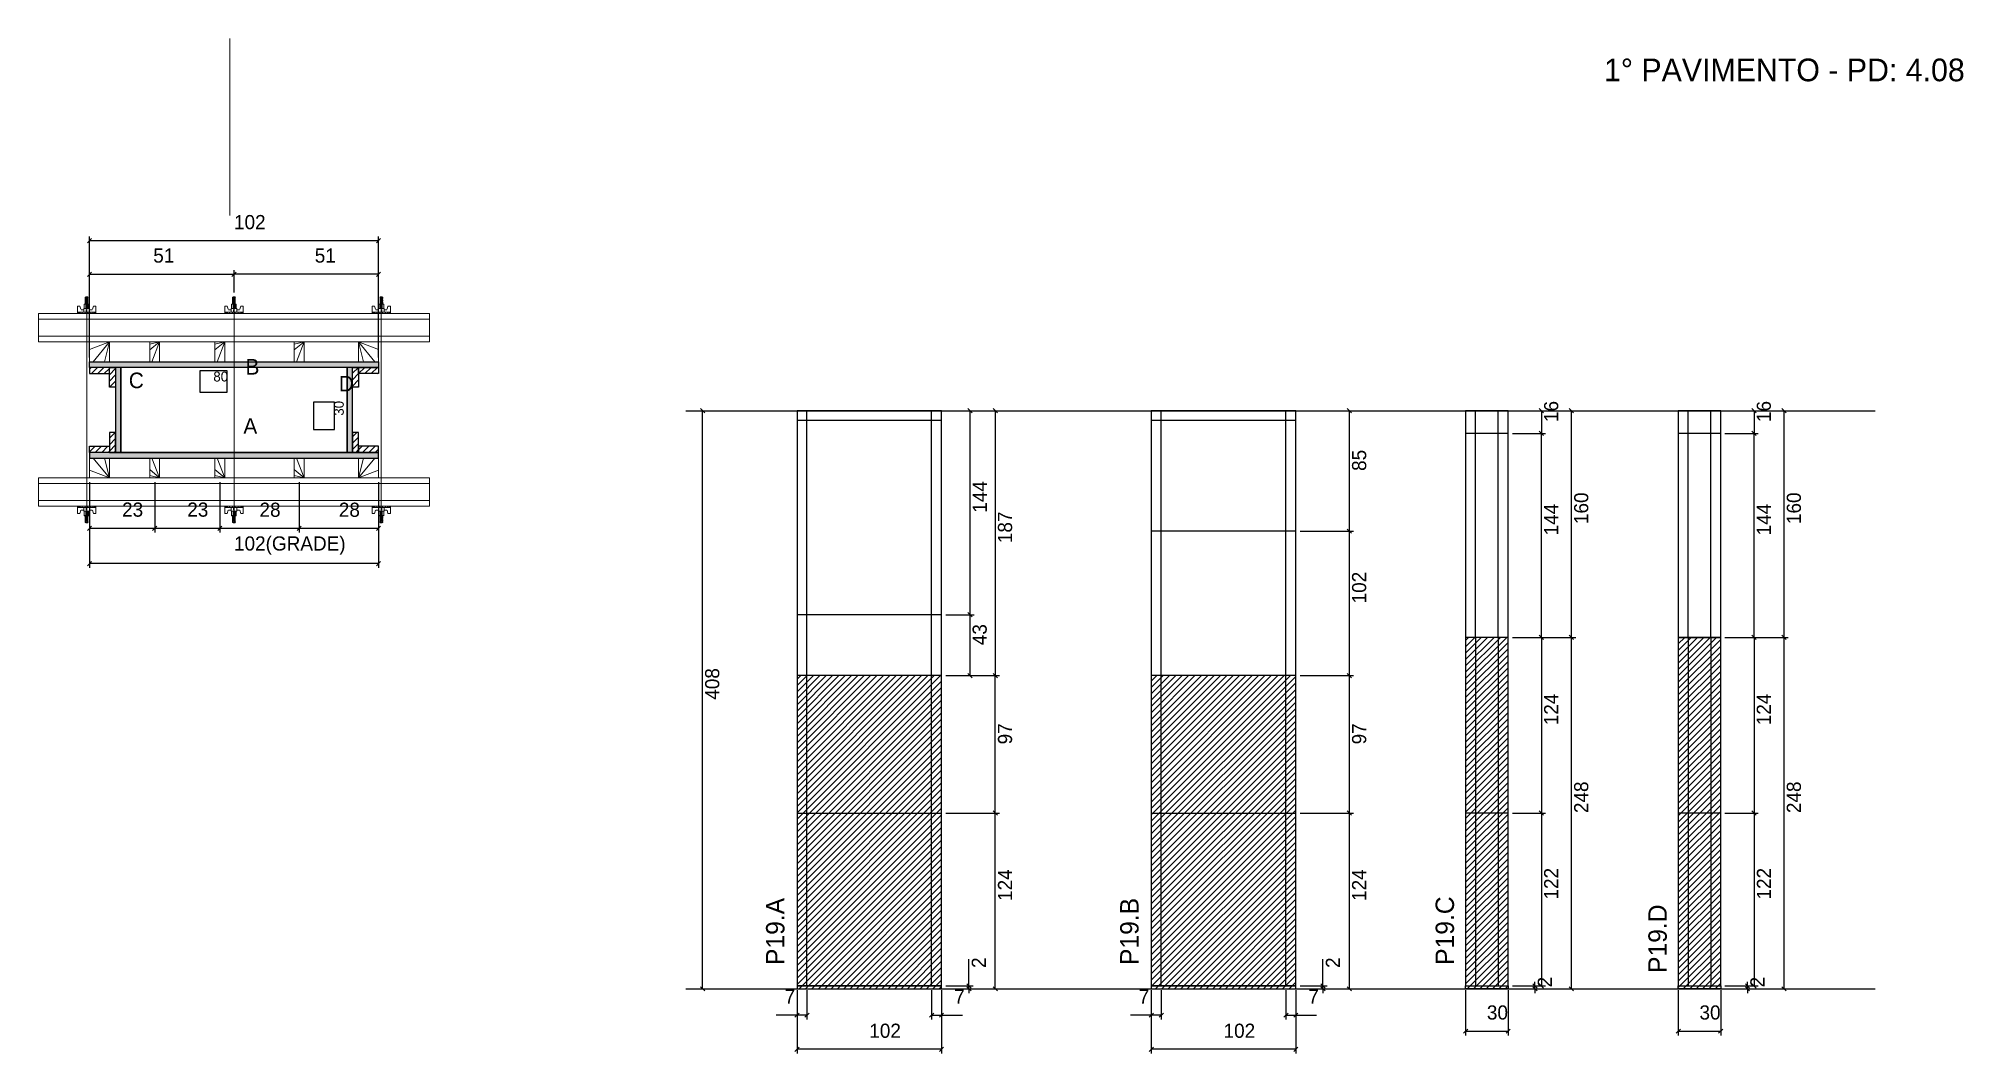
# Model space of a CAD drawing. Header units: metres. Extents: x 6286 to 7645, y 9763 to 10479.
import ezdxf

# ---------------------------------------------------------------- set-up
doc = ezdxf.new("R2010")
doc.units = ezdxf.units.M
for name, color, linetype in [('CHAPA', 7, 'Continuous'), ('COTA', 7, 'Continuous'), ('Hachura', 7, 'Continuous'), ('Madeira', 7, 'Continuous'), ('NOMENCLATURA', 7, 'Continuous'), ('Nível', 7, 'Continuous'), ('Painéis', 7, 'Continuous'), ('Perfil Metálico', 7, 'Continuous'), ('SARR_2.2x7', 7, 'Continuous'), ('SARRAFO', 7, 'Continuous'), ('Texto Seção', 7, 'Continuous'), ('TEXTO_GERAL', 7, 'Continuous')]:
    doc.layers.add(name, color=color, linetype=linetype)

msp = doc.modelspace()

# ---------------------------------------------------------------- hatches: boundary and pattern name
at = {"layer": 'Hachura'}
h = msp.add_hatch(color=7, dxfattribs=at)
h.dxf.hatch_style = 1
h.paths.add_polyline_path([(6321.7, 10247.3), (6321.7, 10251.3), (6525.7, 10251.3), (6525.7, 10247.3), (6321.7, 10247.3)])
h = msp.add_hatch(color=7, dxfattribs=at)
h.dxf.hatch_style = 1
h.paths.add_polyline_path([(6321.7, 10247.3), (6321.7, 10251.3), (6525.7, 10251.3), (6525.7, 10247.3), (6321.7, 10247.3)])
h = msp.add_hatch(dxfattribs=at)
h.set_pattern_fill('ANSI31')
h.paths.add_polyline_path([(6335.7, 10247.3), (6335.7, 10242.9), (6321.7, 10242.9), (6321.7, 10247.3), (6335.7, 10247.3)])
h = msp.add_hatch(dxfattribs=at)
h.set_pattern_fill('ANSI31')
h.paths.add_polyline_path([(6340.1, 10247.3), (6335.7, 10247.3), (6335.7, 10233.3), (6340.1, 10233.3), (6340.1, 10247.3)])
h = msp.add_hatch(color=7, dxfattribs=at)
h.dxf.hatch_style = 1
h.paths.add_polyline_path([(6343.7, 10247.3), (6340.1, 10247.3), (6340.1, 10187.3), (6343.7, 10187.3), (6343.7, 10247.3)])
h = msp.add_hatch(color=7, dxfattribs=at)
h.dxf.hatch_style = 1
h.paths.add_polyline_path([(6343.7, 10247.3), (6340.1, 10247.3), (6340.1, 10187.3), (6343.7, 10187.3), (6343.7, 10247.3)])
h = msp.add_hatch(color=7, dxfattribs=at)
h.dxf.hatch_style = 1
h.paths.add_polyline_path([(6507.3, 10247.3), (6503.7, 10247.3), (6503.7, 10187.3), (6507.3, 10187.3), (6507.3, 10247.3)])
h = msp.add_hatch(color=7, dxfattribs=at)
h.dxf.hatch_style = 1
h.paths.add_polyline_path([(6507.3, 10247.3), (6503.7, 10247.3), (6503.7, 10187.3), (6507.3, 10187.3), (6507.3, 10247.3)])
h = msp.add_hatch(dxfattribs=at)
h.set_pattern_fill('ANSI31')
h.paths.add_polyline_path([(6511.7, 10247.3), (6507.3, 10247.3), (6507.3, 10233.3), (6511.7, 10233.3), (6511.7, 10247.3)])
h = msp.add_hatch(dxfattribs=at)
h.set_pattern_fill('ANSI31')
h.paths.add_polyline_path([(6511.7, 10247.3), (6511.7, 10242.9), (6525.7, 10242.9), (6525.7, 10247.3), (6511.7, 10247.3)])
h = msp.add_hatch(dxfattribs=at)
h.set_pattern_fill('ANSI31')
h.paths.add_polyline_path([(6340.1, 10187.3), (6335.7, 10187.3), (6335.7, 10201.3), (6340.1, 10201.3), (6340.1, 10187.3)])
h = msp.add_hatch(dxfattribs=at)
h.set_pattern_fill('ANSI31')
h.paths.add_polyline_path([(6511.7, 10187.3), (6507.3, 10187.3), (6507.3, 10201.3), (6511.7, 10201.3), (6511.7, 10187.3)])
h = msp.add_hatch(dxfattribs=at)
h.set_pattern_fill('ANSI31')
h.paths.add_polyline_path([(6335.7, 10187.3), (6335.7, 10191.7), (6321.7, 10191.7), (6321.7, 10187.3), (6335.7, 10187.3)])
h = msp.add_hatch(color=7, dxfattribs=at)
h.dxf.hatch_style = 1
h.paths.add_polyline_path([(6321.7, 10187.3), (6321.7, 10183.3), (6525.7, 10183.3), (6525.7, 10187.3), (6321.7, 10187.3)])
h = msp.add_hatch(color=7, dxfattribs=at)
h.dxf.hatch_style = 1
h.paths.add_polyline_path([(6321.7, 10187.3), (6321.7, 10183.3), (6525.7, 10183.3), (6525.7, 10187.3), (6321.7, 10187.3)])
h = msp.add_hatch(dxfattribs=at)
h.set_pattern_fill('ANSI31')
h.paths.add_polyline_path([(6511.7, 10187.3), (6511.7, 10191.7), (6525.7, 10191.7), (6525.7, 10187.3), (6511.7, 10187.3)])
h = msp.add_hatch(dxfattribs=at)
h.set_pattern_fill('ANSI31')
h.paths.add_polyline_path([(7323.2, 9808.7), (7323.2, 10056.7), (7293.2, 10056.7), (7293.2, 9808.7), (7323.2, 9808.7)])
h = msp.add_hatch(dxfattribs=at)
h.set_pattern_fill('ANSI31')
h.paths.add_polyline_path([(7473.3, 9808.7), (7473.3, 10056.7), (7443.3, 10056.7), (7443.3, 9808.7), (7473.3, 9808.7)])
h = msp.add_hatch(dxfattribs=at)
h.set_pattern_fill('ANSI31')
h.paths.add_polyline_path([(6923.2, 9808.7), (6923.2, 10029.7), (6821.2, 10029.7), (6821.2, 9808.7), (6923.2, 9808.7)])
h = msp.add_hatch(dxfattribs=at)
h.set_pattern_fill('ANSI31')
h.paths.add_polyline_path([(7173.3, 9808.7), (7173.3, 10029.7), (7071.3, 10029.7), (7071.3, 9808.7), (7173.3, 9808.7)])

# ---------------------------------------------------------------- linework, layer by layer
at = {"layer": 'CHAPA', "color": 1, "lineweight": 25}
for points in [[(6321.7, 10247.3), (6321.7, 10251.3), (6525.7, 10251.3), (6525.7, 10247.3)], [(6321.7, 10247.3), (6321.7, 10251.3), (6525.7, 10251.3), (6525.7, 10247.3)], [(6343.7, 10247.3), (6340.1, 10247.3), (6340.1, 10187.3), (6343.7, 10187.3)], [(6343.7, 10247.3), (6340.1, 10247.3), (6340.1, 10187.3), (6343.7, 10187.3)], [(6507.3, 10247.3), (6503.7, 10247.3), (6503.7, 10187.3), (6507.3, 10187.3)], [(6507.3, 10247.3), (6503.7, 10247.3), (6503.7, 10187.3), (6507.3, 10187.3)], [(6321.7, 10187.3), (6321.7, 10183.3), (6525.7, 10183.3), (6525.7, 10187.3)], [(6321.7, 10187.3), (6321.7, 10183.3), (6525.7, 10183.3), (6525.7, 10187.3)]]:
    msp.add_lwpolyline(points, close=True, dxfattribs=at)
at = {"layer": 'COTA', "color": 0, "lineweight": 25}
for p, q in [((6323.2, 10338.2), (6320.2, 10335.2)), ((6524.2, 10335.2), (6527.2, 10338.2)), ((6323.2, 10314.5), (6320.2, 10311.5)), ((6425.2, 10314.5), (6422.2, 10311.5)), ((6422.2, 10311.5), (6425.2, 10314.5)), ((6524.2, 10311.5), (6527.2, 10314.5)), ((6756, 10215.2), (6753, 10218.2)), ((6944.8, 10215.2), (6941.8, 10218.2)), ((6962.6, 10215.2), (6959.6, 10218.2)), ((7212.6, 10215.2), (7209.6, 10218.2)), ((7348.2, 10215.2), (7345.2, 10218.2)), ((7369.4, 10215.2), (7366.4, 10218.2)), ((7498.3, 10215.2), (7495.3, 10218.2)), ((7519.5, 10215.2), (7516.5, 10218.2)), ((7348.2, 10199.2), (7345.2, 10202.2)), ((7345.2, 10202.2), (7348.2, 10199.2)), ((7498.3, 10199.2), (7495.3, 10202.2)), ((7495.3, 10202.2), (7498.3, 10199.2)), ((6323.2, 10135.2), (6320.2, 10132.2)), ((6366.2, 10132.2), (6369.2, 10135.2)), ((6369.2, 10135.2), (6366.2, 10132.2)), ((6412.2, 10132.2), (6415.2, 10135.2)), ((6415.2, 10135.2), (6412.2, 10132.2)), ((6468.2, 10132.2), (6471.2, 10135.2)), ((6471.2, 10135.2), (6468.2, 10132.2)), ((6524.2, 10132.2), (6527.2, 10135.2)), ((7212.6, 10130.2), (7209.6, 10133.2)), ((7209.6, 10133.2), (7212.6, 10130.2)), ((6323.2, 10110.3), (6320.2, 10107.3)), ((6524.2, 10107.3), (6527.2, 10110.3)), ((6944.8, 10071.2), (6941.8, 10074.2)), ((6941.8, 10074.2), (6944.8, 10071.2)), ((7348.2, 10055.2), (7345.2, 10058.2)), ((7345.2, 10058.2), (7348.2, 10055.2)), ((7369.4, 10055.2), (7366.4, 10058.2)), ((7366.4, 10058.2), (7369.4, 10055.2)), ((7498.3, 10055.2), (7495.3, 10058.2)), ((7495.3, 10058.2), (7498.3, 10055.2)), ((7519.5, 10055.2), (7516.5, 10058.2)), ((7516.5, 10058.2), (7519.5, 10055.2)), ((6941.8, 10031.2), (6944.8, 10028.2)), ((6962.6, 10028.2), (6959.6, 10031.2)), ((6959.6, 10031.2), (6962.6, 10028.2)), ((7212.6, 10028.2), (7209.6, 10031.2)), ((7209.6, 10031.2), (7212.6, 10028.2)), ((6959.6, 9934.2), (6962.6, 9931.2)), ((6962.6, 9931.2), (6959.6, 9934.2)), ((7209.6, 9934.2), (7212.6, 9931.2)), ((7212.6, 9931.2), (7209.6, 9934.2)), ((7345.2, 9934.2), (7348.2, 9931.2)), ((7348.2, 9931.2), (7345.2, 9934.2)), ((7495.3, 9934.2), (7498.3, 9931.2)), ((7498.3, 9931.2), (7495.3, 9934.2)), ((6941, 9812.2), (6944, 9809.2)), ((7191, 9812.2), (7194, 9809.2)), ((7340.6, 9812.2), (7343.6, 9809.2)), ((7345.2, 9812.2), (7348.2, 9809.2)), ((7490.7, 9812.2), (7493.7, 9809.2)), ((7495.3, 9812.2), (7498.3, 9809.2)), ((6753, 9810.2), (6756, 9807.2)), ((6944, 9807.2), (6941, 9810.2)), ((6959.6, 9810.2), (6962.6, 9807.2)), ((7194, 9807.2), (7191, 9810.2)), ((7209.6, 9810.2), (7212.6, 9807.2)), ((7343.6, 9807.2), (7340.6, 9810.2)), ((7366.4, 9810.2), (7369.4, 9807.2)), ((7493.7, 9807.2), (7490.7, 9810.2)), ((7516.5, 9810.2), (7519.5, 9807.2)), ((6822.7, 9791.6), (6819.7, 9788.6)), ((6826.7, 9788.6), (6829.7, 9791.6)), ((6917.7, 9791.6), (6914.7, 9788.6)), ((6921.7, 9788.6), (6924.7, 9791.6)), ((7072.8, 9791.6), (7069.8, 9788.6)), ((7076.8, 9788.6), (7079.8, 9791.6)), ((7167.8, 9791.6), (7164.8, 9788.6)), ((7171.8, 9788.6), (7174.8, 9791.6)), ((7294.7, 9780.3), (7291.7, 9777.3)), ((7321.7, 9777.3), (7324.7, 9780.3)), ((7444.8, 9780.3), (7441.8, 9777.3)), ((7471.8, 9777.3), (7474.8, 9780.3)), ((6822.7, 9767.5), (6819.7, 9764.5)), ((6921.7, 9764.5), (6924.7, 9767.5)), ((7072.8, 9767.5), (7069.8, 9764.5)), ((7171.8, 9764.5), (7174.8, 9767.5))]:
    msp.add_line(p, q, dxfattribs=at)
at = {"layer": 'COTA', "color": 241, "lineweight": 25}
for p, q in [((6321.7, 10254.3), (6321.7, 10339.7)), ((6525.7, 10336.7), (6321.7, 10336.7)), ((6525.7, 10254.3), (6525.7, 10339.7)), ((6321.7, 10288.3), (6321.7, 10316)), ((6423.7, 10300.1), (6423.7, 10316)), ((6423.7, 10300.1), (6423.7, 10316)), ((6525.7, 10288.3), (6525.7, 10316)), ((6321.7, 10313), (6423.7, 10313)), ((6525.7, 10313), (6423.7, 10313)), ((6321.7, 10166.3), (6321.7, 10105.8)), ((6321.7, 10166.3), (6321.7, 10130.7)), ((6367.7, 10166.3), (6367.7, 10130.7)), ((6367.7, 10166.3), (6367.7, 10130.7)), ((6413.7, 10166.3), (6413.7, 10130.7)), ((6413.7, 10166.3), (6413.7, 10130.7)), ((6469.7, 10166.3), (6469.7, 10130.7)), ((6469.7, 10166.3), (6469.7, 10130.7)), ((6525.7, 10166.3), (6525.7, 10105.8)), ((6525.7, 10166.3), (6525.7, 10130.7)), ((6321.7, 10133.7), (6367.7, 10133.7)), ((6367.7, 10133.7), (6413.7, 10133.7)), ((6413.7, 10133.7), (6469.7, 10133.7)), ((6469.7, 10133.7), (6525.7, 10133.7)), ((6525.7, 10108.8), (6321.7, 10108.8))]:
    msp.add_line(p, q, dxfattribs=at)
at = {"layer": 'COTA', "color": 180, "lineweight": 25}
for p, q in [((6418.8, 10244.8), (6399.5, 10244.8)), ((6399.5, 10244.8), (6399.5, 10229.8)), ((6418.8, 10229.8), (6418.8, 10244.8)), ((6399.5, 10229.8), (6418.8, 10229.8)), ((6494.7, 10222.8), (6479.7, 10222.8)), ((6479.7, 10222.8), (6479.7, 10203.5)), ((6494.7, 10203.5), (6494.7, 10222.8)), ((6479.7, 10203.5), (6494.7, 10203.5))]:
    msp.add_line(p, q, dxfattribs=at)
at = {"layer": 'COTA', "color": 4, "lineweight": 25}
for p, q in [((6745.6, 10216.7), (6757.5, 10216.7)), ((6754.5, 9808.7), (6754.5, 10216.7)), ((6926.2, 10216.7), (6946.3, 10216.7)), ((6926.2, 10216.7), (6964.1, 10216.7)), ((6943.3, 10072.7), (6943.3, 10216.7)), ((6961.1, 10216.7), (6961.1, 10029.7)), ((7176.3, 10216.7), (7214.1, 10216.7)), ((7211.1, 10131.7), (7211.1, 10216.7)), ((7326.2, 10216.7), (7349.7, 10216.7)), ((7326.2, 10216.7), (7370.9, 10216.7)), ((7346.7, 10216.7), (7346.7, 10200.7)), ((7367.9, 10056.7), (7367.9, 10216.7)), ((7476.3, 10216.7), (7499.8, 10216.7)), ((7476.3, 10216.7), (7521, 10216.7)), ((7496.8, 10216.7), (7496.8, 10200.7)), ((7518, 10056.7), (7518, 10216.7)), ((7326.2, 10200.7), (7349.7, 10200.7)), ((7326.2, 10200.7), (7349.7, 10200.7)), ((7346.7, 10056.7), (7346.7, 10200.7)), ((7476.3, 10200.7), (7499.8, 10200.7)), ((7476.3, 10200.7), (7499.8, 10200.7)), ((7496.8, 10056.7), (7496.8, 10200.7)), ((7176.3, 10131.7), (7214.1, 10131.7)), ((7176.3, 10131.7), (7214.1, 10131.7)), ((7211.1, 10029.7), (7211.1, 10131.7)), ((6926.2, 10072.7), (6946.3, 10072.7)), ((6926.2, 10072.7), (6946.3, 10072.7)), ((6943.3, 10029.7), (6943.3, 10072.7)), ((7326.2, 10056.7), (7370.9, 10056.7)), ((7326.2, 10056.7), (7349.7, 10056.7)), ((7326.2, 10056.7), (7349.7, 10056.7)), ((7326.2, 10056.7), (7370.9, 10056.7)), ((7346.7, 10056.7), (7346.7, 9932.7)), ((7367.9, 9808.7), (7367.9, 10056.7)), ((7476.3, 10056.7), (7521, 10056.7)), ((7476.3, 10056.7), (7499.8, 10056.7)), ((7476.3, 10056.7), (7499.8, 10056.7)), ((7476.3, 10056.7), (7521, 10056.7)), ((7496.8, 10056.7), (7496.8, 9932.7)), ((7518, 9808.7), (7518, 10056.7)), ((6926.2, 10029.7), (6964.1, 10029.7)), ((6926.2, 10029.7), (6946.3, 10029.7)), ((6926.2, 10029.7), (6964.1, 10029.7)), ((6961.1, 9932.7), (6961.1, 10029.7)), ((7176.3, 10029.7), (7214.1, 10029.7)), ((7176.3, 10029.7), (7214.1, 10029.7)), ((7211.1, 9932.7), (7211.1, 10029.7)), ((6926.2, 9932.7), (6964.1, 9932.7)), ((6926.2, 9932.7), (6964.1, 9932.7)), ((6961.1, 9808.7), (6961.1, 9932.7)), ((7176.3, 9932.7), (7214.1, 9932.7)), ((7176.3, 9932.7), (7214.1, 9932.7)), ((7211.1, 9808.7), (7211.1, 9932.7)), ((7326.2, 9932.7), (7349.7, 9932.7)), ((7326.2, 9932.7), (7349.7, 9932.7)), ((7346.7, 9932.7), (7346.7, 9810.7)), ((7476.3, 9932.7), (7499.8, 9932.7)), ((7476.3, 9932.7), (7499.8, 9932.7)), ((7496.8, 9932.7), (7496.8, 9810.7)), ((6942.5, 9810.7), (6942.5, 9829.5)), ((7192.5, 9810.7), (7192.5, 9829.5)), ((7342.1, 9810.7), (7342.1, 9813.7)), ((7492.2, 9810.7), (7492.2, 9813.7)), ((6745.6, 9808.7), (6757.5, 9808.7)), ((6821.2, 9807.7), (6821.2, 9763)), ((6821.2, 9805.7), (6821.2, 9787.1)), ((6828.2, 9807.7), (6828.2, 9787.1)), ((6916.2, 9807.7), (6916.2, 9787.1)), ((6923.2, 9807.7), (6923.2, 9763)), ((6923.2, 9805.7), (6923.2, 9787.1)), ((6926.2, 9810.7), (6945.5, 9810.7)), ((6926.2, 9808.7), (6945.5, 9808.7)), ((6926.2, 9808.7), (6964.1, 9808.7)), ((6942.5, 9808.7), (6942.5, 9810.7)), ((6942.5, 9808.7), (6942.5, 9805.7)), ((7071.3, 9807.7), (7071.3, 9763)), ((7071.3, 9805.7), (7071.3, 9787.1)), ((7078.3, 9807.7), (7078.3, 9787.1)), ((7166.3, 9807.7), (7166.3, 9787.1)), ((7173.3, 9807.7), (7173.3, 9763)), ((7173.3, 9805.7), (7173.3, 9787.1)), ((7176.3, 9810.7), (7195.5, 9810.7)), ((7176.3, 9808.7), (7195.5, 9808.7)), ((7176.3, 9808.7), (7214.1, 9808.7)), ((7192.5, 9808.7), (7192.5, 9810.7)), ((7192.5, 9808.7), (7192.5, 9805.7)), ((7293.2, 9807.7), (7293.2, 9775.8)), ((7323.2, 9807.7), (7323.2, 9775.8)), ((7326.2, 9810.7), (7345.1, 9810.7)), ((7326.2, 9810.7), (7349.7, 9810.7)), ((7326.2, 9808.7), (7345.1, 9808.7)), ((7326.2, 9808.7), (7370.9, 9808.7)), ((7342.1, 9808.7), (7342.1, 9810.7)), ((7342.1, 9808.7), (7342.1, 9805.7)), ((7443.3, 9807.7), (7443.3, 9775.8)), ((7473.3, 9807.7), (7473.3, 9775.8)), ((7476.3, 9810.7), (7495.2, 9810.7)), ((7476.3, 9810.7), (7499.8, 9810.7)), ((7476.3, 9808.7), (7495.2, 9808.7)), ((7476.3, 9808.7), (7521, 9808.7)), ((7492.2, 9808.7), (7492.2, 9810.7)), ((7492.2, 9808.7), (7492.2, 9805.7)), ((6821.2, 9790.1), (6806.5, 9790.1)), ((6828.2, 9790.1), (6821.2, 9790.1)), ((6916.2, 9790.1), (6923.2, 9790.1)), ((6923.2, 9790.1), (6938, 9790.1)), ((7071.3, 9790.1), (7056.5, 9790.1)), ((7078.3, 9790.1), (7071.3, 9790.1)), ((7166.3, 9790.1), (7173.3, 9790.1)), ((7173.3, 9790.1), (7188, 9790.1)), ((7293.2, 9778.8), (7323.2, 9778.8)), ((7443.3, 9778.8), (7473.3, 9778.8)), ((6923.2, 9766), (6821.2, 9766)), ((7173.3, 9766), (7071.3, 9766))]:
    msp.add_line(p, q, dxfattribs=at)
at = {"layer": 'Hachura', "color": 0, "lineweight": 9}
for p, q in [((6313.2, 10285.3), (6313.2, 10290.5)), ((6313.2, 10290.5), (6314.9, 10290.5)), ((6314.9, 10290.5), (6315.5, 10288.3)), ((6315.8, 10288), (6317.7, 10288)), ((6317.7, 10288.8), (6321.6, 10288.8)), ((6317.7, 10286.2), (6317.7, 10288.8)), ((6321.3, 10292), (6318, 10292)), ((6321.3, 10292), (6318, 10292)), ((6318, 10292), (6318, 10288.8)), ((6320.7, 10295.1), (6318.5, 10296.1)), ((6320.7, 10293.9), (6318.5, 10295)), ((6320.7, 10292.8), (6318.5, 10293.8)), ((6319.8, 10292), (6318.5, 10292.7)), ((6318.6, 10296.8), (6319, 10297.1)), ((6318.6, 10296.5), (6318.6, 10296.8)), ((6320.6, 10296.8), (6318.6, 10296.8)), ((6318.6, 10296.5), (6320.6, 10295.5)), ((6318.6, 10296.5), (6320.6, 10295.5)), ((6318.6, 10296.4), (6320.7, 10295.3)), ((6318.6, 10295.3), (6318.6, 10296)), ((6320.6, 10295), (6318.6, 10296)), ((6318.6, 10295.3), (6320.6, 10294.4)), ((6318.6, 10295.2), (6320.7, 10294.1)), ((6318.6, 10294.2), (6318.6, 10294.8)), ((6320.6, 10293.8), (6318.6, 10294.8)), ((6318.6, 10294.6), (6318.6, 10294.8)), ((6318.6, 10294.2), (6320.6, 10293.2)), ((6318.6, 10294.1), (6320.7, 10293)), ((6318.6, 10293), (6318.6, 10293.6)), ((6320.6, 10292.7), (6318.6, 10293.6)), ((6318.6, 10293), (6320.6, 10292)), ((6319.5, 10292), (6318.6, 10292.5)), ((6318.6, 10292), (6318.6, 10292.5)), ((6319, 10297.1), (6320.2, 10297.1)), ((6319, 10292), (6319, 10288.8)), ((6320.6, 10296.2), (6319.3, 10296.8)), ((6319.4, 10286.2), (6319.4, 10288.2)), ((6320.7, 10296.2), (6319.5, 10296.8)), ((6319.9, 10288.2), (6319.9, 10286.2)), ((6320.1, 10296.8), (6320.7, 10296.5)), ((6320.6, 10296.8), (6320.2, 10297.1)), ((6320.3, 10296.8), (6320.6, 10296.7)), ((6320.6, 10296.2), (6320.6, 10295.5)), ((6320.6, 10294.4), (6320.6, 10295)), ((6320.6, 10293.6), (6320.6, 10293.8)), ((6320.6, 10293.6), (6320.6, 10293.2)), ((6320.6, 10292.7), (6320.6, 10292)), ((6320.6, 10292), (6320.6, 10288.8)), ((6321.3, 10288.8), (6321.3, 10292)), ((6321.6, 10288.8), (6321.3, 10288.8)), ((6321.6, 10288.8), (6321.3, 10288.8)), ((6321.6, 10288.8), (6321.6, 10286.2)), ((6323.5, 10288), (6321.6, 10288)), ((6324.4, 10290.5), (6323.9, 10288.3)), ((6326.1, 10290.5), (6324.4, 10290.5)), ((6326.1, 10286.2), (6326.1, 10290.5)), ((6417.2, 10285.3), (6417.2, 10290.5)), ((6417.2, 10290.5), (6418.9, 10290.5)), ((6418.9, 10290.5), (6419.5, 10288.3)), ((6419.8, 10288), (6421.7, 10288)), ((6421.7, 10288.8), (6425.6, 10288.8)), ((6421.7, 10286.2), (6421.7, 10288.8)), ((6425.3, 10292), (6422, 10292)), ((6425.3, 10292), (6422, 10292)), ((6422, 10292), (6422, 10288.8)), ((6424.7, 10295.1), (6422.5, 10296.1)), ((6424.7, 10293.9), (6422.5, 10295)), ((6424.7, 10292.8), (6422.5, 10293.8)), ((6423.8, 10292), (6422.5, 10292.7)), ((6422.6, 10296.8), (6423, 10297.1)), ((6422.6, 10296.5), (6422.6, 10296.8)), ((6424.6, 10296.8), (6422.6, 10296.8)), ((6422.6, 10296.5), (6424.6, 10295.5)), ((6422.6, 10296.5), (6424.6, 10295.5)), ((6422.6, 10296.4), (6424.7, 10295.3)), ((6422.6, 10295.3), (6422.6, 10296)), ((6424.6, 10295), (6422.6, 10296)), ((6422.6, 10295.3), (6424.6, 10294.4)), ((6422.6, 10295.2), (6424.7, 10294.1)), ((6422.6, 10294.2), (6422.6, 10294.8)), ((6424.6, 10293.8), (6422.6, 10294.8)), ((6422.6, 10294.6), (6422.6, 10294.8)), ((6422.6, 10294.2), (6424.6, 10293.2)), ((6422.6, 10294.1), (6424.7, 10293)), ((6422.6, 10293), (6422.6, 10293.6)), ((6424.6, 10292.7), (6422.6, 10293.6)), ((6422.6, 10293), (6424.6, 10292)), ((6423.5, 10292), (6422.6, 10292.5)), ((6422.6, 10292), (6422.6, 10292.5)), ((6423, 10297.1), (6424.2, 10297.1)), ((6423, 10292), (6423, 10288.8)), ((6424.6, 10296.2), (6423.3, 10296.8)), ((6423.4, 10286.2), (6423.4, 10288.2)), ((6424.7, 10296.2), (6423.5, 10296.8)), ((6423.9, 10288.2), (6423.9, 10286.2)), ((6424.1, 10296.8), (6424.7, 10296.5)), ((6424.6, 10296.8), (6424.2, 10297.1)), ((6424.3, 10296.8), (6424.6, 10296.7)), ((6424.6, 10296.2), (6424.6, 10295.5)), ((6424.6, 10294.4), (6424.6, 10295)), ((6424.6, 10293.6), (6424.6, 10293.8)), ((6424.6, 10293.6), (6424.6, 10293.2)), ((6424.6, 10292.7), (6424.6, 10292)), ((6424.6, 10292), (6424.6, 10288.8)), ((6425.3, 10288.8), (6425.3, 10292)), ((6425.6, 10288.8), (6425.3, 10288.8)), ((6425.6, 10288.8), (6425.3, 10288.8)), ((6425.6, 10288.8), (6425.6, 10286.2)), ((6427.5, 10288), (6425.6, 10288)), ((6428.4, 10290.5), (6427.9, 10288.3)), ((6430.1, 10290.5), (6428.4, 10290.5)), ((6430.1, 10286.2), (6430.1, 10290.5)), ((6521.2, 10286.2), (6521.2, 10290.5)), ((6521.2, 10290.5), (6522.9, 10290.5)), ((6522.9, 10290.5), (6523.5, 10288.3)), ((6523.8, 10288), (6525.7, 10288)), ((6529.6, 10288.8), (6525.7, 10288.8)), ((6525.7, 10288.8), (6525.7, 10286.2)), ((6525.7, 10288.8), (6526, 10288.8)), ((6525.7, 10288.8), (6526, 10288.8)), ((6526, 10292), (6529.4, 10292)), ((6526, 10292), (6529.4, 10292)), ((6526, 10288.8), (6526, 10292)), ((6527.3, 10296.8), (6526.6, 10296.5)), ((6528.8, 10296.4), (6526.6, 10295.3)), ((6528.8, 10295.2), (6526.6, 10294.1)), ((6528.8, 10294.1), (6526.6, 10293)), ((6526.7, 10296.2), (6527.8, 10296.8)), ((6526.7, 10295.1), (6528.8, 10296.1)), ((6526.7, 10293.9), (6528.8, 10295)), ((6526.7, 10292.8), (6528.8, 10293.8)), ((6526.8, 10296.8), (6527.1, 10297.1)), ((6527, 10296.8), (6526.8, 10296.7)), ((6526.8, 10296.2), (6528.1, 10296.8)), ((6526.8, 10296.8), (6528.7, 10296.8)), ((6528.7, 10296.5), (6526.8, 10295.5)), ((6528.7, 10296.5), (6526.8, 10295.5)), ((6526.8, 10296.2), (6526.8, 10295.5)), ((6526.8, 10295), (6528.7, 10296)), ((6528.7, 10295.3), (6526.8, 10294.4)), ((6526.8, 10294.4), (6526.8, 10295)), ((6526.8, 10293.8), (6528.7, 10294.8)), ((6528.7, 10294.2), (6526.8, 10293.2)), ((6526.8, 10293.6), (6526.8, 10293.8)), ((6526.8, 10293.6), (6526.8, 10293.2)), ((6526.8, 10292.7), (6528.7, 10293.6)), ((6528.7, 10293), (6526.8, 10292)), ((6526.8, 10292.7), (6526.8, 10292)), ((6526.8, 10292), (6526.8, 10288.8)), ((6528.4, 10297.1), (6527.1, 10297.1)), ((6527.5, 10292), (6528.8, 10292.7)), ((6527.5, 10288.2), (6527.5, 10286.2)), ((6527.8, 10292), (6528.7, 10292.5)), ((6528, 10286.2), (6528, 10288.2)), ((6528.3, 10292), (6528.3, 10288.8)), ((6528.7, 10296.8), (6528.4, 10297.1)), ((6528.7, 10296.5), (6528.7, 10296.8)), ((6528.7, 10295.3), (6528.7, 10296)), ((6528.7, 10294.2), (6528.7, 10294.8)), ((6528.7, 10294.6), (6528.7, 10294.8)), ((6528.7, 10293), (6528.7, 10293.6)), ((6528.7, 10292), (6528.7, 10292.5)), ((6529.4, 10292), (6529.4, 10288.8)), ((6529.6, 10286.2), (6529.6, 10288.8)), ((6531.6, 10288), (6529.6, 10288)), ((6532.4, 10290.5), (6531.9, 10288.3)), ((6534.1, 10290.5), (6532.4, 10290.5)), ((6534.1, 10285.3), (6534.1, 10290.5)), ((6313.2, 10286.2), (6326.1, 10286.2)), ((6313.2, 10286.2), (6318.4, 10286.2)), ((6326.1, 10285.3), (6313.2, 10285.3)), ((6313.4, 10286.2), (6313.4, 10285.3)), ((6313.6, 10286.2), (6313.6, 10285.3)), ((6313.9, 10286.2), (6313.9, 10285.3)), ((6314.4, 10286.2), (6314.4, 10285.3)), ((6315.2, 10286.2), (6315.2, 10285.3)), ((6316.6, 10286.2), (6316.6, 10285.3)), ((6325.2, 10285.3), (6317.4, 10285.3)), ((6319.7, 10286.2), (6317.7, 10286.2)), ((6318.4, 10286.2), (6319, 10286.2)), ((6318.7, 10285.9), (6318.7, 10286.1)), ((6318.7, 10285.5), (6318.7, 10285.9)), ((6319.7, 10286.2), (6319.7, 10285.3)), ((6320.6, 10286.1), (6320.6, 10285.7)), ((6322.7, 10286.2), (6322.7, 10285.3)), ((6324.1, 10286.2), (6324.1, 10285.3)), ((6325, 10286.2), (6325, 10285.3)), ((6325.4, 10286.2), (6325.4, 10285.3)), ((6325.8, 10286.2), (6325.8, 10285.3)), ((6326, 10286.2), (6326, 10285.3)), ((6326.1, 10286.2), (6326.1, 10285.3)), ((6417.2, 10286.2), (6430.1, 10286.2)), ((6417.2, 10286.2), (6422.4, 10286.2)), ((6430.1, 10285.3), (6417.2, 10285.3)), ((6417.4, 10286.2), (6417.4, 10285.3)), ((6417.6, 10286.2), (6417.6, 10285.3)), ((6417.9, 10286.2), (6417.9, 10285.3)), ((6418.4, 10286.2), (6418.4, 10285.3)), ((6419.2, 10286.2), (6419.2, 10285.3)), ((6420.6, 10286.2), (6420.6, 10285.3)), ((6429.2, 10285.3), (6421.4, 10285.3)), ((6423.7, 10286.2), (6421.7, 10286.2)), ((6422.4, 10286.2), (6423, 10286.2)), ((6422.7, 10285.9), (6422.7, 10286.1)), ((6422.7, 10285.5), (6422.7, 10285.9)), ((6423.7, 10286.2), (6423.7, 10285.3)), ((6424.6, 10286.1), (6424.6, 10285.7)), ((6426.7, 10286.2), (6426.7, 10285.3)), ((6428.1, 10286.2), (6428.1, 10285.3)), ((6429, 10286.2), (6429, 10285.3)), ((6429.4, 10286.2), (6429.4, 10285.3)), ((6429.8, 10286.2), (6429.8, 10285.3)), ((6430, 10286.2), (6430, 10285.3)), ((6430.1, 10286.2), (6430.1, 10285.3)), ((6534.1, 10286.2), (6521.2, 10286.2)), ((6521.2, 10286.2), (6521.2, 10285.3)), ((6521.2, 10285.3), (6534.1, 10285.3)), ((6521.4, 10286.2), (6521.4, 10285.3)), ((6521.6, 10286.2), (6521.6, 10285.3)), ((6521.9, 10286.2), (6521.9, 10285.3)), ((6522.2, 10285.3), (6530, 10285.3)), ((6522.4, 10286.2), (6522.4, 10285.3)), ((6523.2, 10286.2), (6523.2, 10285.3)), ((6524.6, 10286.2), (6524.6, 10285.3)), ((6526.7, 10286.1), (6526.7, 10285.7)), ((6527.7, 10286.2), (6529.6, 10286.2)), ((6527.7, 10286.2), (6527.7, 10285.3)), ((6529, 10286.2), (6528.3, 10286.2)), ((6528.6, 10285.9), (6528.6, 10286.1)), ((6528.6, 10285.5), (6528.6, 10285.9)), ((6534.1, 10286.2), (6529, 10286.2)), ((6530.7, 10286.2), (6530.7, 10285.3)), ((6532.1, 10286.2), (6532.1, 10285.3)), ((6533, 10286.2), (6533, 10285.3)), ((6533.4, 10286.2), (6533.4, 10285.3)), ((6533.8, 10286.2), (6533.8, 10285.3)), ((6534, 10286.2), (6534, 10285.3)), ((6326.1, 10149.3), (6313.2, 10149.3)), ((6313.2, 10149.3), (6313.2, 10144.2)), ((6313.2, 10148.4), (6326.1, 10148.4)), ((6313.2, 10148.4), (6318.4, 10148.4)), ((6313.2, 10144.2), (6314.9, 10144.2)), ((6313.4, 10148.4), (6313.4, 10149.3)), ((6313.6, 10148.4), (6313.6, 10149.3)), ((6313.9, 10148.4), (6313.9, 10149.3)), ((6314.4, 10148.4), (6314.4, 10149.3)), ((6314.9, 10144.2), (6315.5, 10146.4)), ((6315.2, 10148.4), (6315.2, 10149.3)), ((6315.8, 10146.6), (6317.7, 10146.6)), ((6316.6, 10148.4), (6316.6, 10149.3)), ((6325.2, 10149.3), (6317.4, 10149.3)), ((6319.7, 10148.4), (6317.7, 10148.4)), ((6317.7, 10148.4), (6317.7, 10145.8)), ((6317.7, 10145.8), (6321.6, 10145.8)), ((6318, 10142.6), (6318, 10145.8)), ((6321.3, 10142.7), (6318, 10142.7)), ((6321.3, 10142.6), (6318, 10142.6)), ((6318.4, 10148.4), (6319, 10148.4)), ((6319.8, 10142.6), (6318.5, 10142)), ((6320.7, 10141.9), (6318.5, 10140.8)), ((6320.7, 10140.7), (6318.5, 10139.7)), ((6320.7, 10139.6), (6318.5, 10138.5)), ((6318.6, 10141.6), (6320.6, 10142.6)), ((6319.5, 10142.6), (6318.6, 10142.2)), ((6318.6, 10142.6), (6318.6, 10142.2)), ((6320.6, 10142), (6318.6, 10141)), ((6318.6, 10140.6), (6320.7, 10141.7)), ((6318.6, 10141.6), (6318.6, 10141)), ((6318.6, 10140.5), (6320.6, 10141.5)), ((6320.6, 10140.8), (6318.6, 10139.8)), ((6318.6, 10140.5), (6318.6, 10139.8)), ((6318.6, 10139.4), (6320.7, 10140.5)), ((6318.6, 10139.3), (6320.6, 10140.3)), ((6318.6, 10140.1), (6318.6, 10139.8)), ((6320.6, 10139.6), (6318.6, 10138.7)), ((6318.6, 10139.3), (6318.6, 10138.7)), ((6318.6, 10138.3), (6320.7, 10139.3)), ((6318.6, 10138.2), (6320.6, 10139.1)), ((6318.6, 10138.2), (6320.6, 10139.1)), ((6318.7, 10149.2), (6318.7, 10148.7)), ((6318.7, 10148.7), (6318.7, 10148.5)), ((6319, 10142.6), (6319, 10145.8)), ((6320.6, 10138.5), (6319.3, 10137.8)), ((6319.4, 10148.4), (6319.4, 10146.4)), ((6320.7, 10138.4), (6319.5, 10137.8)), ((6319.7, 10148.4), (6319.7, 10149.3)), ((6319.9, 10146.4), (6319.9, 10148.4)), ((6320.6, 10148.5), (6320.6, 10149)), ((6320.6, 10142.6), (6320.6, 10145.8)), ((6320.6, 10142), (6320.6, 10142.6)), ((6320.6, 10141), (6320.6, 10141.5)), ((6320.6, 10141), (6320.6, 10140.8)), ((6320.6, 10140.3), (6320.6, 10139.6)), ((6320.6, 10138.5), (6320.6, 10139.1)), ((6321.3, 10145.8), (6321.3, 10142.6)), ((6321.6, 10145.8), (6321.3, 10145.8)), ((6321.6, 10145.8), (6321.3, 10145.8)), ((6321.6, 10145.8), (6321.6, 10148.4)), ((6323.5, 10146.6), (6321.6, 10146.6)), ((6322.7, 10148.4), (6322.7, 10149.3)), ((6324.4, 10144.2), (6323.9, 10146.4)), ((6324.1, 10148.4), (6324.1, 10149.3)), ((6326.1, 10144.2), (6324.4, 10144.2)), ((6325, 10148.4), (6325, 10149.3)), ((6325.4, 10148.4), (6325.4, 10149.3)), ((6325.8, 10148.4), (6325.8, 10149.3)), ((6326, 10148.4), (6326, 10149.3)), ((6326.1, 10148.4), (6326.1, 10149.3)), ((6326.1, 10148.4), (6326.1, 10144.2)), ((6430.1, 10149.3), (6417.2, 10149.3)), ((6417.2, 10149.3), (6417.2, 10144.2)), ((6417.2, 10148.4), (6430.1, 10148.4)), ((6417.2, 10148.4), (6422.4, 10148.4)), ((6417.2, 10144.2), (6418.9, 10144.2)), ((6417.4, 10148.4), (6417.4, 10149.3)), ((6417.6, 10148.4), (6417.6, 10149.3)), ((6417.9, 10148.4), (6417.9, 10149.3)), ((6418.4, 10148.4), (6418.4, 10149.3)), ((6418.9, 10144.2), (6419.5, 10146.4)), ((6419.2, 10148.4), (6419.2, 10149.3)), ((6419.8, 10146.6), (6421.7, 10146.6)), ((6420.6, 10148.4), (6420.6, 10149.3)), ((6429.2, 10149.3), (6421.4, 10149.3)), ((6423.7, 10148.4), (6421.7, 10148.4)), ((6421.7, 10148.4), (6421.7, 10145.8)), ((6421.7, 10145.8), (6425.6, 10145.8)), ((6422, 10142.6), (6422, 10145.8)), ((6425.3, 10142.7), (6422, 10142.7)), ((6425.3, 10142.6), (6422, 10142.6)), ((6422.4, 10148.4), (6423, 10148.4)), ((6423.8, 10142.6), (6422.5, 10142)), ((6424.7, 10141.9), (6422.5, 10140.8)), ((6424.7, 10140.7), (6422.5, 10139.7)), ((6424.7, 10139.6), (6422.5, 10138.5)), ((6422.6, 10141.6), (6424.6, 10142.6)), ((6423.5, 10142.6), (6422.6, 10142.2)), ((6422.6, 10142.6), (6422.6, 10142.2)), ((6424.6, 10142), (6422.6, 10141)), ((6422.6, 10140.6), (6424.7, 10141.7)), ((6422.6, 10141.6), (6422.6, 10141)), ((6422.6, 10140.5), (6424.6, 10141.5)), ((6424.6, 10140.8), (6422.6, 10139.8)), ((6422.6, 10140.5), (6422.6, 10139.8)), ((6422.6, 10139.4), (6424.7, 10140.5)), ((6422.6, 10139.3), (6424.6, 10140.3)), ((6422.6, 10140.1), (6422.6, 10139.8)), ((6424.6, 10139.6), (6422.6, 10138.7)), ((6422.6, 10139.3), (6422.6, 10138.7)), ((6422.6, 10138.3), (6424.7, 10139.3)), ((6422.6, 10138.2), (6424.6, 10139.1)), ((6422.6, 10138.2), (6424.6, 10139.1)), ((6422.7, 10149.2), (6422.7, 10148.7)), ((6422.7, 10148.7), (6422.7, 10148.5)), ((6423, 10142.6), (6423, 10145.8)), ((6424.6, 10138.5), (6423.3, 10137.8)), ((6423.4, 10148.4), (6423.4, 10146.4)), ((6424.7, 10138.4), (6423.5, 10137.8)), ((6423.7, 10148.4), (6423.7, 10149.3)), ((6423.9, 10146.4), (6423.9, 10148.4)), ((6424.6, 10148.5), (6424.6, 10149)), ((6424.6, 10142.6), (6424.6, 10145.8)), ((6424.6, 10142), (6424.6, 10142.6)), ((6424.6, 10141), (6424.6, 10141.5)), ((6424.6, 10141), (6424.6, 10140.8)), ((6424.6, 10140.3), (6424.6, 10139.6)), ((6424.6, 10138.5), (6424.6, 10139.1)), ((6425.3, 10145.8), (6425.3, 10142.6)), ((6425.6, 10145.8), (6425.3, 10145.8)), ((6425.6, 10145.8), (6425.3, 10145.8)), ((6425.6, 10145.8), (6425.6, 10148.4)), ((6427.5, 10146.6), (6425.6, 10146.6)), ((6426.7, 10148.4), (6426.7, 10149.3)), ((6428.4, 10144.2), (6427.9, 10146.4)), ((6428.1, 10148.4), (6428.1, 10149.3)), ((6430.1, 10144.2), (6428.4, 10144.2)), ((6429, 10148.4), (6429, 10149.3)), ((6429.4, 10148.4), (6429.4, 10149.3)), ((6429.8, 10148.4), (6429.8, 10149.3)), ((6430, 10148.4), (6430, 10149.3)), ((6430.1, 10148.4), (6430.1, 10149.3)), ((6430.1, 10148.4), (6430.1, 10144.2)), ((6521.2, 10149.3), (6534.1, 10149.3)), ((6521.2, 10148.4), (6521.2, 10149.3)), ((6534.1, 10148.4), (6521.2, 10148.4)), ((6521.2, 10148.4), (6521.2, 10144.2)), ((6521.2, 10144.2), (6522.9, 10144.2)), ((6521.4, 10148.4), (6521.4, 10149.3)), ((6521.6, 10148.4), (6521.6, 10149.3)), ((6521.9, 10148.4), (6521.9, 10149.3)), ((6522.2, 10149.3), (6530, 10149.3)), ((6522.4, 10148.4), (6522.4, 10149.3)), ((6522.9, 10144.2), (6523.5, 10146.4)), ((6523.2, 10148.4), (6523.2, 10149.3)), ((6523.8, 10146.6), (6525.7, 10146.6)), ((6524.6, 10148.4), (6524.6, 10149.3)), ((6525.7, 10145.8), (6525.7, 10148.4)), ((6529.6, 10145.8), (6525.7, 10145.8)), ((6525.7, 10145.8), (6526, 10145.8)), ((6525.7, 10145.8), (6526, 10145.8)), ((6526, 10145.8), (6526, 10142.6)), ((6526, 10142.7), (6529.4, 10142.7)), ((6526, 10142.6), (6529.4, 10142.6)), ((6528.8, 10140.6), (6526.6, 10141.7)), ((6528.8, 10139.4), (6526.6, 10140.5)), ((6528.8, 10138.3), (6526.6, 10139.3)), ((6526.7, 10148.5), (6526.7, 10149)), ((6526.7, 10141.9), (6528.8, 10140.8)), ((6526.7, 10140.7), (6528.8, 10139.7)), ((6526.7, 10139.6), (6528.8, 10138.5)), ((6526.7, 10138.4), (6527.8, 10137.8)), ((6526.8, 10142.6), (6526.8, 10145.8)), ((6526.8, 10142), (6526.8, 10142.6)), ((6528.7, 10141.6), (6526.8, 10142.6)), ((6526.8, 10142), (6528.7, 10141)), ((6526.8, 10141), (6526.8, 10141.5)), ((6528.7, 10140.5), (6526.8, 10141.5)), ((6526.8, 10141), (6526.8, 10140.8)), ((6526.8, 10140.8), (6528.7, 10139.8)), ((6526.8, 10140.3), (6526.8, 10139.6)), ((6528.7, 10139.3), (6526.8, 10140.3)), ((6526.8, 10139.6), (6528.7, 10138.7)), ((6528.7, 10138.2), (6526.8, 10139.1)), ((6526.8, 10138.5), (6526.8, 10139.1)), ((6528.7, 10138.2), (6526.8, 10139.1)), ((6526.8, 10138.5), (6528.1, 10137.8)), ((6527.5, 10146.4), (6527.5, 10148.4)), ((6527.5, 10142.6), (6528.8, 10142)), ((6527.7, 10148.4), (6527.7, 10149.3)), ((6527.7, 10148.4), (6529.6, 10148.4)), ((6527.8, 10142.6), (6528.7, 10142.2)), ((6528, 10148.4), (6528, 10146.4)), ((6529, 10148.4), (6528.3, 10148.4)), ((6528.3, 10142.6), (6528.3, 10145.8)), ((6528.6, 10149.2), (6528.6, 10148.7)), ((6528.6, 10148.7), (6528.6, 10148.5)), ((6528.7, 10142.6), (6528.7, 10142.2)), ((6528.7, 10141.6), (6528.7, 10141)), ((6528.7, 10140.5), (6528.7, 10139.8)), ((6528.7, 10140.1), (6528.7, 10139.8)), ((6528.7, 10139.3), (6528.7, 10138.7)), ((6534.1, 10148.4), (6529, 10148.4)), ((6529.4, 10142.6), (6529.4, 10145.8)), ((6529.6, 10148.4), (6529.6, 10145.8)), ((6531.6, 10146.6), (6529.6, 10146.6)), ((6530.7, 10148.4), (6530.7, 10149.3)), ((6532.4, 10144.2), (6531.9, 10146.4)), ((6532.1, 10148.4), (6532.1, 10149.3)), ((6534.1, 10144.2), (6532.4, 10144.2)), ((6533, 10148.4), (6533, 10149.3)), ((6533.4, 10148.4), (6533.4, 10149.3)), ((6533.8, 10148.4), (6533.8, 10149.3)), ((6534, 10148.4), (6534, 10149.3)), ((6534.1, 10149.3), (6534.1, 10144.2)), ((6318.6, 10138.2), (6318.6, 10137.8)), ((6318.6, 10137.8), (6319, 10137.5)), ((6320.6, 10137.8), (6318.6, 10137.8)), ((6319, 10137.5), (6320.2, 10137.5)), ((6320.1, 10137.8), (6320.7, 10138.2)), ((6320.6, 10137.8), (6320.2, 10137.5)), ((6320.3, 10137.8), (6320.6, 10138)), ((6422.6, 10138.2), (6422.6, 10137.8)), ((6422.6, 10137.8), (6423, 10137.5)), ((6424.6, 10137.8), (6422.6, 10137.8)), ((6423, 10137.5), (6424.2, 10137.5)), ((6424.1, 10137.8), (6424.7, 10138.2)), ((6424.6, 10137.8), (6424.2, 10137.5)), ((6424.3, 10137.8), (6424.6, 10138)), ((6527.3, 10137.8), (6526.6, 10138.2)), ((6527, 10137.8), (6526.8, 10138)), ((6526.8, 10137.8), (6527.1, 10137.5)), ((6526.8, 10137.8), (6528.7, 10137.8)), ((6528.4, 10137.5), (6527.1, 10137.5)), ((6528.7, 10137.8), (6528.4, 10137.5)), ((6528.7, 10138.2), (6528.7, 10137.8))]:
    msp.add_line(p, q, dxfattribs=at)
at = {"layer": 'Hachura', "color": 251, "lineweight": 9}
for p, q in [((6319.7, 10296.1), (6319.7, 10142.3)), ((6423.7, 10296.1), (6423.7, 10142.3)), ((6527.7, 10296.1), (6527.7, 10142.3))]:
    msp.add_line(p, q, dxfattribs=at)
at = {"layer": 'Madeira', "color": 126, "lineweight": 18}
for p, q in [((6335.7, 10265.3), (6321.7, 10259.9)), ((6335.7, 10265.3), (6324.2, 10251.3)), ((6335.7, 10265.3), (6332.2, 10251.3)), ((6371.2, 10265.3), (6364.2, 10259.6)), ((6371.2, 10265.3), (6364.2, 10263.6)), ((6371.2, 10265.3), (6365.7, 10251.3)), ((6417.2, 10265.3), (6410.2, 10259.6)), ((6417.2, 10265.3), (6410.2, 10263.6)), ((6417.2, 10265.3), (6411.7, 10251.3)), ((6473.2, 10265.3), (6466.2, 10259.6)), ((6473.2, 10265.3), (6466.2, 10263.6)), ((6473.2, 10265.3), (6467.7, 10251.3)), ((6511.7, 10265.3), (6523.2, 10251.3)), ((6511.7, 10265.3), (6515.2, 10251.3)), ((6511.7, 10265.3), (6525.7, 10259.9)), ((6335.7, 10169.3), (6324.2, 10183.3)), ((6335.7, 10169.3), (6332.2, 10183.3)), ((6371.2, 10169.3), (6365.7, 10183.3)), ((6417.2, 10169.3), (6411.7, 10183.3)), ((6473.2, 10169.3), (6467.7, 10183.3)), ((6511.7, 10169.3), (6523.2, 10183.3)), ((6511.7, 10169.3), (6515.2, 10183.3)), ((6335.7, 10169.3), (6321.7, 10174.7)), ((6371.2, 10169.3), (6364.2, 10175.1)), ((6371.2, 10169.3), (6364.2, 10171)), ((6417.2, 10169.3), (6410.2, 10175.1)), ((6417.2, 10169.3), (6410.2, 10171)), ((6473.2, 10169.3), (6466.2, 10175.1)), ((6473.2, 10169.3), (6466.2, 10171)), ((6511.7, 10169.3), (6525.7, 10174.7))]:
    msp.add_line(p, q, dxfattribs=at)
for points in [[(6525.7, 10265.3), (6525.7, 10251.3), (6321.7, 10251.3), (6321.7, 10265.3)], [(6335.7, 10265.3), (6335.7, 10251.3), (6321.7, 10251.3), (6321.7, 10265.3)], [(6371.2, 10265.3), (6364.2, 10265.3), (6364.2, 10251.3), (6371.2, 10251.3)], [(6417.2, 10265.3), (6410.2, 10265.3), (6410.2, 10251.3), (6417.2, 10251.3)], [(6473.2, 10265.3), (6466.2, 10265.3), (6466.2, 10251.3), (6473.2, 10251.3)], [(6511.7, 10265.3), (6511.7, 10251.3), (6525.7, 10251.3), (6525.7, 10265.3)], [(6525.7, 10169.3), (6525.7, 10183.3), (6321.7, 10183.3), (6321.7, 10169.3)], [(6335.7, 10169.3), (6335.7, 10183.3), (6321.7, 10183.3), (6321.7, 10169.3)], [(6371.2, 10169.3), (6364.2, 10169.3), (6364.2, 10183.3), (6371.2, 10183.3)], [(6417.2, 10169.3), (6410.2, 10169.3), (6410.2, 10183.3), (6417.2, 10183.3)], [(6473.2, 10169.3), (6466.2, 10169.3), (6466.2, 10183.3), (6473.2, 10183.3)], [(6511.7, 10169.3), (6511.7, 10183.3), (6525.7, 10183.3), (6525.7, 10169.3)]]:
    msp.add_lwpolyline(points, close=True, dxfattribs=at)
at = {"layer": 'Nível', "color": 4, "lineweight": 25}
for p, q in [((6742.6, 10216.7), (7582.4, 10216.7)), ((6742.6, 9808.7), (7582.4, 9808.7))]:
    msp.add_line(p, q, dxfattribs=at)
at = {"layer": 'Painéis', "color": 200, "lineweight": 25}
for p, q in [((6821.2, 10216.7), (6821.2, 9808.7)), ((6923.2, 10216.7), (6821.2, 10216.7)), ((6923.2, 9808.7), (6923.2, 10216.7)), ((7071.3, 10216.7), (7071.3, 9808.7)), ((7173.3, 10216.7), (7071.3, 10216.7)), ((7173.3, 9808.7), (7173.3, 10216.7)), ((7293.2, 10216.7), (7293.2, 9810.7)), ((7323.2, 10216.7), (7293.2, 10216.7)), ((7323.2, 9810.7), (7323.2, 10216.7)), ((7443.3, 10216.7), (7443.3, 9810.7)), ((7473.3, 10216.7), (7443.3, 10216.7)), ((7473.3, 9810.7), (7473.3, 10216.7)), ((7323.2, 10200.7), (7293.2, 10200.7)), ((7473.3, 10200.7), (7443.3, 10200.7)), ((7173.3, 10131.7), (7071.3, 10131.7)), ((6923.2, 10072.7), (6821.2, 10072.7)), ((7323.2, 10056.7), (7293.2, 10056.7)), ((7443.3, 10056.7), (7473.3, 10056.7)), ((7473.3, 10056.7), (7443.3, 10056.7)), ((6923.2, 10029.7), (6821.2, 10029.7)), ((7173.3, 10029.7), (7071.3, 10029.7)), ((6821.2, 9932.7), (6923.2, 9932.7)), ((7071.3, 9932.7), (7173.3, 9932.7)), ((7323.2, 9932.7), (7293.2, 9932.7)), ((7473.3, 9932.7), (7443.3, 9932.7)), ((6821.2, 9810.7), (6923.2, 9810.7)), ((7071.3, 9810.7), (7173.3, 9810.7)), ((7293.2, 9810.7), (7323.2, 9810.7)), ((7443.3, 9810.7), (7473.3, 9810.7))]:
    msp.add_line(p, q, dxfattribs=at)
for points in [[(6503.7, 10187.3), (6503.7, 10247.3), (6343.7, 10247.3), (6343.7, 10187.3)], [(6923.2, 9810.7), (6821.2, 9810.7), (6821.2, 9808.7), (6923.2, 9808.7)], [(7173.3, 9810.7), (7071.3, 9810.7), (7071.3, 9808.7), (7173.3, 9808.7)], [(7293.2, 9810.7), (7323.2, 9810.7), (7323.2, 9808.7), (7293.2, 9808.7)], [(7443.3, 9810.7), (7473.3, 9810.7), (7473.3, 9808.7), (7443.3, 9808.7)]]:
    msp.add_lwpolyline(points, close=True, dxfattribs=at)
at = {"layer": 'Perfil Metálico', "color": 224, "lineweight": 18}
for points in [[(6285.7, 10285.3), (6285.7, 10265.3), (6561.7, 10265.3), (6561.7, 10285.3)], [(6561.7, 10269.3), (6561.7, 10281.3), (6285.7, 10281.3), (6285.7, 10269.3)], [(6285.7, 10149.3), (6285.7, 10169.3), (6561.7, 10169.3), (6561.7, 10149.3)], [(6561.7, 10165.3), (6561.7, 10153.3), (6285.7, 10153.3), (6285.7, 10165.3)]]:
    msp.add_lwpolyline(points, close=True, dxfattribs=at)
at = {"layer": 'SARR_2.2x7', "color": 40, "lineweight": 25}
for p, q in [((6923.2, 10209.7), (6821.2, 10209.7)), ((6828.2, 10029.7), (6828.2, 10216.7)), ((6916.2, 10029.7), (6916.2, 10216.7)), ((7173.3, 10209.7), (7071.3, 10209.7)), ((7078.3, 10131.7), (7078.3, 10216.7)), ((7166.3, 10131.7), (7166.3, 10216.7)), ((7300.2, 10056.7), (7300.2, 10216.7)), ((7316.2, 10056.7), (7316.2, 10216.7)), ((7450.3, 10056.7), (7450.3, 10216.7)), ((7466.3, 10056.7), (7466.3, 10216.7)), ((7078.3, 10029.7), (7078.3, 10131.7)), ((7166.3, 10029.7), (7166.3, 10131.7)), ((7300.2, 10056.7), (7300.2, 9810.7)), ((7316.2, 10056.7), (7316.2, 9810.7)), ((7450.3, 10056.7), (7450.3, 9810.7)), ((7466.3, 10056.7), (7466.3, 9810.7)), ((6828.2, 9932.7), (6828.2, 10029.7)), ((6916.2, 9932.7), (6916.2, 10029.7)), ((7078.3, 9932.7), (7078.3, 10029.7)), ((7166.3, 9932.7), (7166.3, 10029.7)), ((6828.2, 9810.7), (6828.2, 9932.7)), ((6916.2, 9810.7), (6916.2, 9932.7)), ((7078.3, 9810.7), (7078.3, 9932.7)), ((7166.3, 9810.7), (7166.3, 9932.7))]:
    msp.add_line(p, q, dxfattribs=at)
at = {"layer": 'SARRAFO', "color": 251, "lineweight": 25}
for points in [[(6321.7, 10242.9), (6335.7, 10242.9), (6335.7, 10247.3), (6321.7, 10247.3)], [(6335.7, 10233.3), (6335.7, 10247.3), (6340.1, 10247.3), (6340.1, 10233.3)], [(6507.3, 10233.3), (6507.3, 10247.3), (6511.7, 10247.3), (6511.7, 10233.3)], [(6525.7, 10242.9), (6511.7, 10242.9), (6511.7, 10247.3), (6525.7, 10247.3)], [(6335.7, 10201.3), (6335.7, 10187.3), (6340.1, 10187.3), (6340.1, 10201.3)], [(6507.3, 10201.3), (6507.3, 10187.3), (6511.7, 10187.3), (6511.7, 10201.3)], [(6321.7, 10191.7), (6335.7, 10191.7), (6335.7, 10187.3), (6321.7, 10187.3)], [(6525.7, 10191.7), (6511.7, 10191.7), (6511.7, 10187.3), (6525.7, 10187.3)]]:
    msp.add_lwpolyline(points, close=True, dxfattribs=at)
at = {"layer": 'Texto Seção', "color": 252, "lineweight": 15}
msp.add_line((6420.7, 10354.4), (6420.7, 10479.4), dxfattribs=at)

# ---------------------------------------------------------------- texts
at = {"layer": 'COTA', "color": 241, "lineweight": 25}
for s, p in [('102', (6423.7, 10344.8)), ('51', (6366.7, 10321.2)), ('51', (6480.7, 10321.2)), ('23', (6344.7, 10141.9)), ('23', (6390.7, 10141.9)), ('28', (6441.7, 10141.8)), ('28', (6497.7, 10141.8)), ('102(GRADE)', (6423.7, 10118))]:
    msp.add_text(s, height=10, dxfattribs=at).set_placement(p)
at = {"layer": 'COTA', "color": 1, "lineweight": 25}
msp.add_text('80', height=7, dxfattribs=at).set_placement((6409.1, 10237.3))
msp.add_text('30', height=7, rotation=90, dxfattribs=at).set_placement((6501.2, 10213.2))
at = {"layer": 'COTA', "color": 240, "lineweight": 25}
for s, p in [('16', (7358.6, 10208.7)), ('16', (7508.7, 10208.7)), ('85', (7223, 10174.2)), ('144', (6955.2, 10144.7)), ('160', (7379.8, 10136.7)), ('160', (7529.9, 10136.7)), ('187', (6973, 10123.2)), ('144', (7358.6, 10128.7)), ('144', (7508.7, 10128.7)), ('102', (7223, 10080.7)), ('43', (6955.1, 10051.2)), ('408', (6766.3, 10012.7)), ('124', (7358.6, 9994.7)), ('124', (7508.7, 9994.7)), ('97', (6973, 9981.2)), ('97', (7223, 9981.2)), ('248', (7379.8, 9932.7)), ('248', (7529.9, 9932.7)), ('124', (6973, 9870.7)), ('124', (7223, 9870.7)), ('122', (7358.6, 9871.7)), ('122', (7508.8, 9871.7)), ('2', (6954.5, 9823.4)), ('2', (7204.5, 9823.4)), ('2', (7354.1, 9809.7)), ('2', (7504.2, 9809.7))]:
    msp.add_text(s, height=10, rotation=90, dxfattribs=at).set_placement(p)
for s, p in [('7', (6812.4, 9798.2)), ('7', (6932.1, 9798.2)), ('7', (7062.4, 9798.2)), ('7', (7182.1, 9798.2)), ('30', (7308.2, 9787)), ('30', (7458.3, 9787)), ('102', (6872.2, 9774.1)), ('102', (7122.3, 9774.1))]:
    msp.add_text(s, height=10, dxfattribs=at).set_placement(p)
at = {"layer": 'NOMENCLATURA', "color": 2, "lineweight": 25}
msp.add_text('1° PAVIMENTO - PD: 4.08', height=16, dxfattribs=at).set_placement((7390.9, 10449.2))
at = {"layer": 'Texto Seção', "color": 7, "lineweight": 15}
for s, p in [('P19.A', (6812.3, 9825.5)), ('P19.B', (7062.3, 9825.5)), ('P19.C', (7285, 9825.6)), ('P19.D', (7435.2, 9819.9))]:
    msp.add_text(s, height=13, rotation=90, dxfattribs=at).set_placement(p)
at = {"layer": 'TEXTO_GERAL', "color": 7, "lineweight": 25}
for s, p in [('B', (6431.8, 10242.2)), ('C', (6349.4, 10232.6)), ('D', (6497.7, 10230.3)), ('A', (6430.3, 10200.4))]:
    msp.add_text(s, height=11, dxfattribs=at).set_placement(p)

doc.saveas('drawing.dxf')
